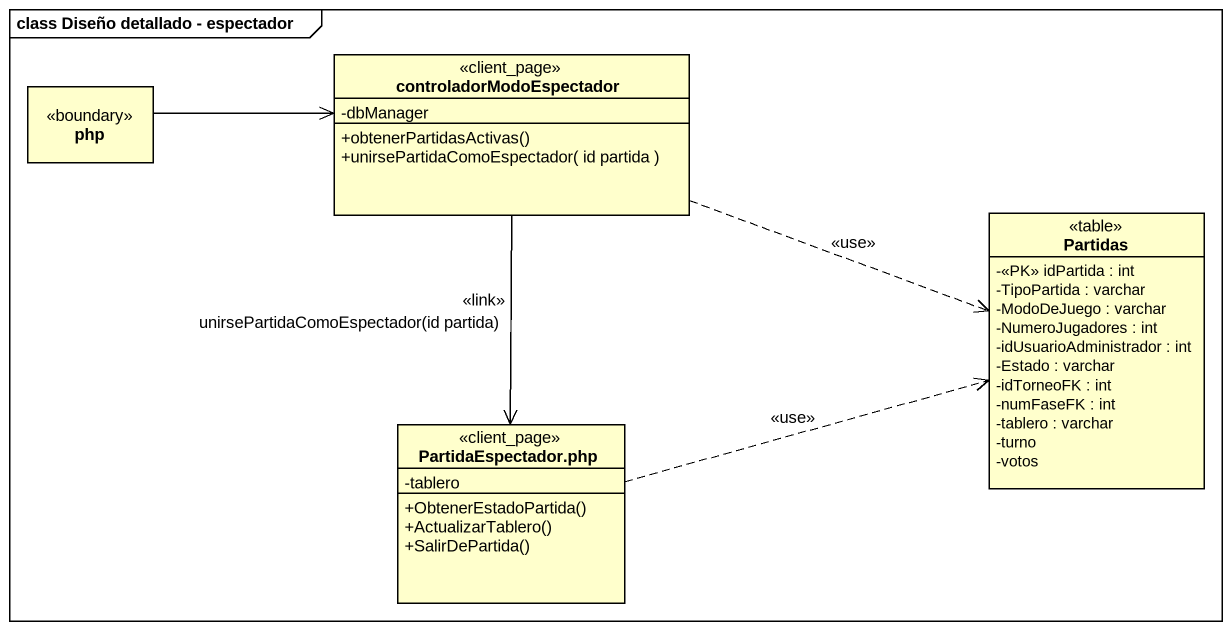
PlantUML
@startuml
mainframe class Diseño detallado - espectador
hide circle
hide empty members
skinparam classAttributeIconSize 0
class php <<boundary>>
class controladorModoEspectador <<client_page>> {
  -dbManager
  +obtenerPartidasActivas()
  +unirsePartidaComoEspectador( id partida )
}
class Partidas <<table>> {
  -<<PK>> idPartida : int
  -TipoPartida : varchar
  -ModoDeJuego : varchar
  -NumeroJugadores : int
  -idUsuarioAdministrador : int
  -Estado : varchar
  -idTorneoFK : int
  -numFaseFK : int
  -tablero : varchar
  -turno
  -votos
}
class "PartidaEspectador.php" as PartidaEspectador_php <<client_page>> {
  -tablero
  +ObtenerEstadoPartida()
  +ActualizarTablero()
  +SalirDePartida()
}
php -right-> controladorModoEspectador
controladorModoEspectador .right.> Partidas : <<use>>
controladorModoEspectador --> PartidaEspectador_php : <<link>>\nunirsePartidaComoEspectador(id partida)
PartidaEspectador_php .right.> Partidas : <<use>>
@enduml
